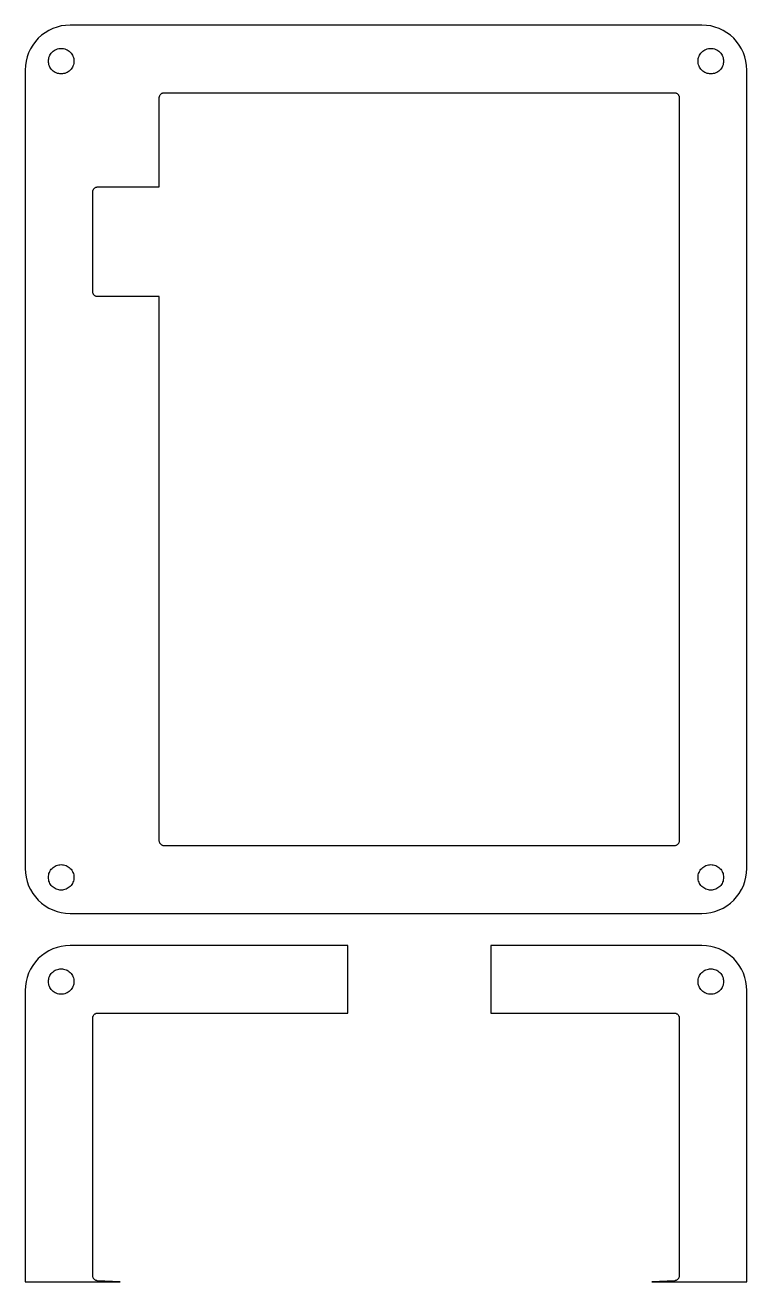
# Model space of a CAD drawing. Header units: metres. Extents: x 0 to 269, y -190 to 7.
# Drawn here: x -0.1 to 65, y -189.9 to -76.5 of the extents above; entities that cross this region are included whole.
import ezdxf

# ---------------------------------------------------------------- set-up
doc = ezdxf.new("R2010")
doc.units = ezdxf.units.M

msp = doc.modelspace()

# ---------------------------------------------------------------- linework, layer by layer
for p, q in [((2.09081, -76.9782), (1.74991, -77.1825)), ((2.45012, -76.8082), (2.09081, -76.9782)), ((2.82434, -76.6743), (2.45012, -76.8082)), ((3.20987, -76.5777), (2.82434, -76.6743)), ((3.60301, -76.5194), (3.20987, -76.5777)), ((3.99878, -76.5), (3.60301, -76.5194)), ((61.0012, -76.5), (3.99878, -76.5)), ((61.397, -76.5194), (61.0012, -76.5)), ((61.7901, -76.5777), (61.397, -76.5194)), ((62.1757, -76.6743), (61.7901, -76.5777)), ((62.5499, -76.8082), (62.1757, -76.6743)), ((62.9092, -76.9782), (62.5499, -76.8082)), ((63.2501, -77.1825), (62.9092, -76.9782)), ((0.86926, -77.9807), (0.63249, -78.2999)), ((1.13617, -77.6862), (0.86926, -77.9807)), ((1.43068, -77.4193), (1.13617, -77.6862)), ((1.74991, -77.1825), (1.43068, -77.4193)), ((63.5693, -77.4193), (63.2501, -77.1825)), ((63.8638, -77.6862), (63.5693, -77.4193)), ((64.1307, -77.9807), (63.8638, -77.6862)), ((64.3675, -78.2999), (64.1307, -77.9807)), ((0.12434, -79.3743), (0.02776, -79.7599)), ((0.25824, -79.0001), (0.12434, -79.3743)), ((0.42818, -78.6408), (0.25824, -79.0001)), ((0.63249, -78.2999), (0.42818, -78.6408)), ((2.09961, -79.4161), (2.1376, -79.3099)), ((2.1376, -79.3099), (2.18584, -79.2079)), ((2.18584, -79.2079), (2.24387, -79.1111)), ((2.24387, -79.1111), (2.31107, -79.0205)), ((2.31107, -79.0205), (2.38689, -78.9369)), ((2.38689, -78.9369), (2.47054, -78.8611)), ((2.47054, -78.8611), (2.56114, -78.7939)), ((2.56114, -78.7939), (2.65796, -78.7358)), ((2.65796, -78.7358), (2.75995, -78.6876)), ((2.75995, -78.6876), (2.86612, -78.6496)), ((2.86612, -78.6496), (2.97577, -78.6221)), ((2.97577, -78.6221), (3.08722, -78.6056)), ((3.08722, -78.6056), (3.20001, -78.6001)), ((3.20001, -78.6001), (3.31279, -78.6056)), ((3.31279, -78.6056), (3.42424, -78.6221)), ((3.42424, -78.6221), (3.53391, -78.6496)), ((3.53391, -78.6496), (3.64006, -78.6876)), ((3.64006, -78.6876), (3.74207, -78.7358)), ((3.74207, -78.7358), (3.83888, -78.7939)), ((3.83888, -78.7939), (3.92957, -78.8611)), ((3.92957, -78.8611), (4.01306, -78.9368)), ((4.01306, -78.9368), (4.08896, -79.0205)), ((4.08896, -79.0205), (4.1561, -79.1111)), ((4.1561, -79.1111), (4.21422, -79.208)), ((4.21422, -79.208), (4.26242, -79.3099)), ((4.26242, -79.3099), (4.30042, -79.4161)), ((60.6996, -79.4161), (60.7376, -79.3099)), ((60.7376, -79.3099), (60.7858, -79.208)), ((60.7858, -79.208), (60.8439, -79.1111)), ((60.8439, -79.1111), (60.911, -79.0205)), ((60.911, -79.0205), (60.9869, -78.9368)), ((60.9869, -78.9368), (61.0704, -78.8611)), ((61.0704, -78.8611), (61.1611, -78.7939)), ((61.1611, -78.7939), (61.2579, -78.7358)), ((61.2579, -78.7358), (61.3599, -78.6876)), ((61.3599, -78.6876), (61.4661, -78.6496)), ((61.4661, -78.6496), (61.5758, -78.6221)), ((61.5758, -78.6221), (61.6872, -78.6056)), ((61.6872, -78.6056), (61.8, -78.6001)), ((61.8, -78.6001), (61.9128, -78.6056)), ((61.9128, -78.6056), (62.0242, -78.6221)), ((62.0242, -78.6221), (62.1339, -78.6496)), ((62.1339, -78.6496), (62.2401, -78.6876)), ((62.2401, -78.6876), (62.342, -78.7358)), ((62.342, -78.7358), (62.4389, -78.7939)), ((62.4389, -78.7939), (62.5295, -78.8611)), ((62.5295, -78.8611), (62.6131, -78.9369)), ((62.6131, -78.9369), (62.6889, -79.0205)), ((62.6889, -79.0205), (62.7561, -79.1111)), ((62.7561, -79.1111), (62.8142, -79.2079)), ((62.8142, -79.2079), (62.8624, -79.3099)), ((62.8624, -79.3099), (62.9004, -79.4161)), ((64.5718, -78.6408), (64.3675, -78.2999)), ((64.7418, -79.0001), (64.5718, -78.6408)), ((64.8757, -79.3743), (64.7418, -79.0001)), ((64.9722, -79.7599), (64.8757, -79.3743)), ((-0.03056, -80.153), (-0.05, -80.5488)), ((0.02776, -79.7599), (-0.03056, -80.153)), ((2.05006, -79.75), (2.0556, -79.6372)), ((2.0556, -79.8628), (2.05006, -79.75)), ((2.0556, -79.6372), (2.07214, -79.5258)), ((2.07214, -79.9742), (2.0556, -79.8628)), ((2.07214, -79.5258), (2.09961, -79.4161)), ((2.09961, -80.0839), (2.07214, -79.9742)), ((2.1376, -80.19), (2.09961, -80.0839)), ((2.18584, -80.2921), (2.1376, -80.19)), ((2.24387, -80.3889), (2.18584, -80.2921)), ((2.31113, -80.4796), (2.24387, -80.3889)), ((2.38681, -80.563), (2.31113, -80.4796)), ((4.0889, -80.4796), (4.01314, -80.5631)), ((4.1561, -80.3889), (4.0889, -80.4796)), ((4.21422, -80.292), (4.1561, -80.3889)), ((4.26242, -80.19), (4.21422, -80.292)), ((4.30042, -80.0839), (4.26242, -80.19)), ((4.30042, -79.4161), (4.32788, -79.5257)), ((4.32788, -79.9742), (4.30042, -80.0839)), ((4.32788, -79.5257), (4.34441, -79.6372)), ((4.34441, -79.8628), (4.32788, -79.9742)), ((4.34441, -79.6372), (4.34995, -79.75)), ((4.34995, -79.75), (4.34441, -79.8628)), ((60.6501, -79.75), (60.6556, -79.6372)), ((60.6556, -79.8628), (60.6501, -79.75)), ((60.6556, -79.6372), (60.6721, -79.5257)), ((60.6721, -79.9742), (60.6556, -79.8628)), ((60.6721, -79.5257), (60.6996, -79.4161)), ((60.6996, -80.0839), (60.6721, -79.9742)), ((60.7376, -80.19), (60.6996, -80.0839)), ((60.7858, -80.292), (60.7376, -80.19)), ((60.8439, -80.3889), (60.7858, -80.292)), ((60.9111, -80.4796), (60.8439, -80.3889)), ((60.9869, -80.5631), (60.9111, -80.4796)), ((62.6889, -80.4796), (62.6132, -80.563)), ((62.7561, -80.3889), (62.6889, -80.4796)), ((62.8142, -80.2921), (62.7561, -80.3889)), ((62.8624, -80.19), (62.8142, -80.2921)), ((62.9004, -80.0839), (62.8624, -80.19)), ((62.9004, -79.4161), (62.9279, -79.5258)), ((62.9279, -79.9742), (62.9004, -80.0839)), ((62.9279, -79.5258), (62.9444, -79.6372)), ((62.9444, -79.8628), (62.9279, -79.9742)), ((62.9444, -79.6372), (62.9499, -79.75)), ((62.9499, -79.75), (62.9444, -79.8628)), ((65.0306, -80.153), (64.9722, -79.7599)), ((65.05, -80.5488), (65.0306, -80.153)), ((-0.05, -80.5488), (-0.05, -152.601)), ((2.47054, -80.6389), (2.38681, -80.563)), ((2.56108, -80.7061), (2.47054, -80.6389)), ((2.65804, -80.7642), (2.56108, -80.7061)), ((2.75995, -80.8124), (2.65804, -80.7642)), ((2.86612, -80.8504), (2.75995, -80.8124)), ((2.97575, -80.8779), (2.86612, -80.8504)), ((3.08722, -80.8944), (2.97575, -80.8779)), ((3.20001, -80.8999), (3.08722, -80.8944)), ((3.31279, -80.8944), (3.20001, -80.8999)), ((3.42426, -80.8779), (3.31279, -80.8944)), ((3.53391, -80.8504), (3.42426, -80.8779)), ((3.64006, -80.8124), (3.53391, -80.8504)), ((3.74199, -80.7642), (3.64006, -80.8124)), ((3.83894, -80.7061), (3.74199, -80.7642)), ((3.92957, -80.6389), (3.83894, -80.7061)), ((4.01314, -80.5631), (3.92957, -80.6389)), ((61.0704, -80.6389), (60.9869, -80.5631)), ((61.1611, -80.7061), (61.0704, -80.6389)), ((61.258, -80.7642), (61.1611, -80.7061)), ((61.3599, -80.8124), (61.258, -80.7642)), ((61.4661, -80.8504), (61.3599, -80.8124)), ((61.5757, -80.8779), (61.4661, -80.8504)), ((61.6872, -80.8944), (61.5757, -80.8779)), ((61.8, -80.8999), (61.6872, -80.8944)), ((61.9128, -80.8944), (61.8, -80.8999)), ((62.0242, -80.8779), (61.9128, -80.8944)), ((62.1339, -80.8504), (62.0242, -80.8779)), ((62.2401, -80.8124), (62.1339, -80.8504)), ((62.342, -80.7642), (62.2401, -80.8124)), ((62.4389, -80.7061), (62.342, -80.7642)), ((62.5295, -80.6389), (62.4389, -80.7061)), ((62.6132, -80.563), (62.5295, -80.6389)), ((65.05, -152.601), (65.05, -80.5488)), ((12.1259, -82.8), (12.1522, -82.7645)), ((12.1522, -82.7645), (12.1819, -82.7318)), ((12.1819, -82.7318), (12.2145, -82.7022)), ((12.2145, -82.7022), (12.25, -82.6759)), ((12.25, -82.6759), (12.288, -82.6531)), ((12.288, -82.6531), (12.3278, -82.6343)), ((12.3278, -82.6343), (12.3693, -82.6194)), ((12.3693, -82.6194), (12.4123, -82.6087)), ((12.4123, -82.6087), (12.4558, -82.6022)), ((12.4558, -82.6022), (12.5012, -82.6)), ((12.5012, -82.6), (58.4988, -82.6)), ((58.4988, -82.6), (58.5442, -82.6022)), ((58.5442, -82.6022), (58.5877, -82.6087)), ((58.5877, -82.6087), (58.6307, -82.6194)), ((58.6307, -82.6194), (58.6722, -82.6343)), ((58.6722, -82.6343), (58.712, -82.6531)), ((58.712, -82.6531), (58.75, -82.6759)), ((58.75, -82.6759), (58.7855, -82.7022)), ((58.7855, -82.7022), (58.8181, -82.7318)), ((58.8181, -82.7318), (58.8478, -82.7645)), ((58.8478, -82.7645), (58.8741, -82.8)), ((12.05, -83.0512), (12.0522, -83.0058)), ((12.05, -91.1), (12.05, -83.0512)), ((12.0522, -83.0058), (12.0587, -82.9623)), ((12.0587, -82.9623), (12.0695, -82.9193)), ((12.0695, -82.9193), (12.0843, -82.8778)), ((12.0843, -82.8778), (12.1031, -82.838)), ((12.1031, -82.838), (12.1259, -82.8)), ((58.8741, -82.8), (58.8969, -82.838)), ((58.8969, -82.838), (58.9157, -82.8778)), ((58.9157, -82.8778), (58.9305, -82.9193)), ((58.9305, -82.9193), (58.9413, -82.9623)), ((58.9413, -82.9623), (58.9478, -83.0058)), ((58.9478, -83.0058), (58.95, -83.0512)), ((58.95, -83.0512), (58.95, -150.099)), ((6.05, -91.5512), (6.05223, -91.5058)), ((6.05, -100.549), (6.05, -91.5512)), ((6.05223, -91.5058), (6.05869, -91.4623)), ((6.05869, -91.4623), (6.06946, -91.4193)), ((6.06946, -91.4193), (6.0843, -91.3778)), ((6.0843, -91.3778), (6.10313, -91.338)), ((6.10313, -91.338), (6.12593, -91.3)), ((6.12593, -91.3), (6.15224, -91.2645)), ((6.15224, -91.2645), (6.18185, -91.2318)), ((6.18185, -91.2318), (6.21451, -91.2022)), ((6.21451, -91.2022), (6.24997, -91.1759)), ((6.24997, -91.1759), (6.28799, -91.1531)), ((6.28799, -91.1531), (6.32782, -91.1343)), ((6.32782, -91.1343), (6.36931, -91.1194)), ((6.36931, -91.1194), (6.41231, -91.1087)), ((6.41231, -91.1087), (6.45583, -91.1022)), ((6.45583, -91.1022), (6.50122, -91.1)), ((6.50122, -91.1), (12.05, -91.1)), ((6.05223, -100.594), (6.05, -100.549)), ((6.05869, -100.638), (6.05223, -100.594)), ((6.06946, -100.681), (6.05869, -100.638)), ((6.0843, -100.722), (6.06946, -100.681)), ((6.10313, -100.762), (6.0843, -100.722)), ((6.12593, -100.8), (6.10313, -100.762)), ((6.15224, -100.835), (6.12593, -100.8)), ((6.18185, -100.868), (6.15224, -100.835)), ((6.21451, -100.898), (6.18185, -100.868)), ((6.24997, -100.924), (6.21451, -100.898)), ((6.28799, -100.947), (6.24997, -100.924)), ((6.32782, -100.966), (6.28799, -100.947)), ((6.36931, -100.981), (6.32782, -100.966)), ((6.41231, -100.991), (6.36931, -100.981)), ((6.45583, -100.998), (6.41231, -100.991)), ((6.50122, -101), (6.45583, -100.998)), ((12.05, -101), (6.50122, -101)), ((12.05, -150.099), (12.05, -101)), ((12.0522, -150.144), (12.05, -150.099)), ((12.0587, -150.188), (12.0522, -150.144)), ((12.0695, -150.231), (12.0587, -150.188)), ((12.0843, -150.272), (12.0695, -150.231)), ((12.1031, -150.312), (12.0843, -150.272)), ((12.1259, -150.35), (12.1031, -150.312)), ((12.1522, -150.385), (12.1259, -150.35)), ((12.1819, -150.418), (12.1522, -150.385)), ((12.2145, -150.448), (12.1819, -150.418)), ((12.25, -150.474), (12.2145, -150.448)), ((12.288, -150.497), (12.25, -150.474)), ((12.3278, -150.516), (12.288, -150.497)), ((12.3693, -150.531), (12.3278, -150.516)), ((12.4123, -150.541), (12.3693, -150.531)), ((12.4558, -150.548), (12.4123, -150.541)), ((12.5012, -150.55), (12.4558, -150.548)), ((58.4988, -150.55), (12.5012, -150.55)), ((58.5442, -150.548), (58.4988, -150.55)), ((58.5877, -150.541), (58.5442, -150.548)), ((58.6307, -150.531), (58.5877, -150.541)), ((58.6722, -150.516), (58.6307, -150.531)), ((58.712, -150.497), (58.6722, -150.516)), ((58.75, -150.474), (58.712, -150.497)), ((58.7855, -150.448), (58.75, -150.474)), ((58.8181, -150.418), (58.7855, -150.448)), ((58.8478, -150.385), (58.8181, -150.418)), ((58.8741, -150.35), (58.8478, -150.385)), ((58.8969, -150.312), (58.8741, -150.35)), ((58.9157, -150.272), (58.8969, -150.312)), ((58.9305, -150.231), (58.9157, -150.272)), ((58.9413, -150.188), (58.9305, -150.231)), ((58.9478, -150.144), (58.9413, -150.188)), ((58.95, -150.099), (58.9478, -150.144)), ((-0.05, -152.601), (-0.03056, -152.997)), ((-0.03056, -152.997), (0.02776, -153.39)), ((2.07214, -153.176), (2.09961, -153.066)), ((2.09961, -153.066), (2.1376, -152.96)), ((2.1376, -152.96), (2.18584, -152.858)), ((2.18584, -152.858), (2.24387, -152.761)), ((2.24387, -152.761), (2.31107, -152.671)), ((2.31107, -152.671), (2.38689, -152.587)), ((2.38689, -152.587), (2.47054, -152.511)), ((2.47054, -152.511), (2.56108, -152.444)), ((2.56108, -152.444), (2.65804, -152.386)), ((2.65804, -152.386), (2.75995, -152.338)), ((2.75995, -152.338), (2.86612, -152.3)), ((2.86612, -152.3), (2.97575, -152.272)), ((2.97575, -152.272), (3.08722, -152.256)), ((3.08722, -152.256), (3.20001, -152.25)), ((3.20001, -152.25), (3.31279, -152.256)), ((3.31279, -152.256), (3.42426, -152.272)), ((3.42426, -152.272), (3.53391, -152.3)), ((3.53391, -152.3), (3.64006, -152.338)), ((3.64006, -152.338), (3.74199, -152.386)), ((3.74199, -152.386), (3.83894, -152.444)), ((3.83894, -152.444), (3.92957, -152.511)), ((3.92957, -152.511), (4.01306, -152.587)), ((4.01306, -152.587), (4.08896, -152.671)), ((4.08896, -152.671), (4.1561, -152.761)), ((4.1561, -152.761), (4.21422, -152.858)), ((4.21422, -152.858), (4.26242, -152.96)), ((4.26242, -152.96), (4.30042, -153.066)), ((4.30042, -153.066), (4.32788, -153.176)), ((60.6721, -153.176), (60.6996, -153.066)), ((60.6996, -153.066), (60.7376, -152.96)), ((60.7376, -152.96), (60.7858, -152.858)), ((60.7858, -152.858), (60.8439, -152.761)), ((60.8439, -152.761), (60.911, -152.671)), ((60.911, -152.671), (60.9869, -152.587)), ((60.9869, -152.587), (61.0704, -152.511)), ((61.0704, -152.511), (61.1611, -152.444)), ((61.1611, -152.444), (61.258, -152.386)), ((61.258, -152.386), (61.3599, -152.338)), ((61.3599, -152.338), (61.4661, -152.3)), ((61.4661, -152.3), (61.5757, -152.272)), ((61.5757, -152.272), (61.6872, -152.256)), ((61.6872, -152.256), (61.8, -152.25)), ((61.8, -152.25), (61.9128, -152.256)), ((61.9128, -152.256), (62.0242, -152.272)), ((62.0242, -152.272), (62.1339, -152.3)), ((62.1339, -152.3), (62.2401, -152.338)), ((62.2401, -152.338), (62.342, -152.386)), ((62.342, -152.386), (62.4389, -152.444)), ((62.4389, -152.444), (62.5295, -152.511)), ((62.5295, -152.511), (62.6131, -152.587)), ((62.6131, -152.587), (62.6889, -152.671)), ((62.6889, -152.671), (62.7561, -152.761)), ((62.7561, -152.761), (62.8142, -152.858)), ((62.8142, -152.858), (62.8624, -152.96)), ((62.8624, -152.96), (62.9004, -153.066)), ((62.9004, -153.066), (62.9279, -153.176)), ((64.9722, -153.39), (65.0306, -152.997)), ((65.0306, -152.997), (65.05, -152.601)), ((0.02776, -153.39), (0.12434, -153.776)), ((0.12434, -153.776), (0.25824, -154.15)), ((0.25824, -154.15), (0.42818, -154.509)), ((2.05006, -153.4), (2.0556, -153.287)), ((2.0556, -153.513), (2.05006, -153.4)), ((2.0556, -153.287), (2.07214, -153.176)), ((2.07214, -153.624), (2.0556, -153.513)), ((2.09961, -153.734), (2.07214, -153.624)), ((2.1376, -153.84), (2.09961, -153.734)), ((2.18584, -153.942), (2.1376, -153.84)), ((2.24387, -154.039), (2.18584, -153.942)), ((2.31107, -154.129), (2.24387, -154.039)), ((2.38689, -154.213), (2.31107, -154.129)), ((2.47054, -154.289), (2.38689, -154.213)), ((4.01306, -154.213), (3.92957, -154.289)), ((4.08896, -154.129), (4.01306, -154.213)), ((4.1561, -154.039), (4.08896, -154.129)), ((4.21422, -153.942), (4.1561, -154.039)), ((4.26242, -153.84), (4.21422, -153.942)), ((4.30042, -153.734), (4.26242, -153.84)), ((4.32788, -153.624), (4.30042, -153.734)), ((4.32788, -153.176), (4.34441, -153.287)), ((4.34441, -153.513), (4.32788, -153.624)), ((4.34441, -153.287), (4.34995, -153.4)), ((4.34995, -153.4), (4.34441, -153.513)), ((60.6501, -153.4), (60.6556, -153.287)), ((60.6556, -153.513), (60.6501, -153.4)), ((60.6556, -153.287), (60.6721, -153.176)), ((60.6721, -153.624), (60.6556, -153.513)), ((60.6996, -153.734), (60.6721, -153.624)), ((60.7376, -153.84), (60.6996, -153.734)), ((60.7858, -153.942), (60.7376, -153.84)), ((60.8439, -154.039), (60.7858, -153.942)), ((60.911, -154.129), (60.8439, -154.039)), ((60.9869, -154.213), (60.911, -154.129)), ((61.0704, -154.289), (60.9869, -154.213)), ((62.6131, -154.213), (62.5295, -154.289)), ((62.6889, -154.129), (62.6131, -154.213)), ((62.7561, -154.039), (62.6889, -154.129)), ((62.8142, -153.942), (62.7561, -154.039)), ((62.8624, -153.84), (62.8142, -153.942)), ((62.9004, -153.734), (62.8624, -153.84)), ((62.9279, -153.624), (62.9004, -153.734)), ((62.9279, -153.176), (62.9444, -153.287)), ((62.9444, -153.513), (62.9279, -153.624)), ((62.9444, -153.287), (62.9499, -153.4)), ((62.9499, -153.4), (62.9444, -153.513)), ((64.5718, -154.509), (64.7418, -154.15)), ((64.7418, -154.15), (64.8757, -153.776)), ((64.8757, -153.776), (64.9722, -153.39)), ((0.42818, -154.509), (0.63249, -154.85)), ((0.63249, -154.85), (0.86926, -155.169)), ((0.86926, -155.169), (1.13617, -155.464)), ((2.56114, -154.356), (2.47054, -154.289)), ((2.65796, -154.414), (2.56114, -154.356)), ((2.75995, -154.462), (2.65796, -154.414)), ((2.86612, -154.5), (2.75995, -154.462)), ((2.97577, -154.528), (2.86612, -154.5)), ((3.08722, -154.544), (2.97577, -154.528)), ((3.2, -154.55), (3.08722, -154.544)), ((3.31279, -154.544), (3.2, -154.55)), ((3.42424, -154.528), (3.31279, -154.544)), ((3.53391, -154.5), (3.42424, -154.528)), ((3.64006, -154.462), (3.53391, -154.5)), ((3.74207, -154.414), (3.64006, -154.462)), ((3.83888, -154.356), (3.74207, -154.414)), ((3.92957, -154.289), (3.83888, -154.356)), ((61.1611, -154.356), (61.0704, -154.289)), ((61.2579, -154.414), (61.1611, -154.356)), ((61.3599, -154.462), (61.2579, -154.414)), ((61.4661, -154.5), (61.3599, -154.462)), ((61.5758, -154.528), (61.4661, -154.5)), ((61.6872, -154.544), (61.5758, -154.528)), ((61.8, -154.55), (61.6872, -154.544)), ((61.9128, -154.544), (61.8, -154.55)), ((62.0242, -154.528), (61.9128, -154.544)), ((62.1339, -154.5), (62.0242, -154.528)), ((62.2401, -154.462), (62.1339, -154.5)), ((62.342, -154.414), (62.2401, -154.462)), ((62.4389, -154.356), (62.342, -154.414)), ((62.5295, -154.289), (62.4389, -154.356)), ((63.8638, -155.464), (64.1307, -155.169)), ((64.1307, -155.169), (64.3675, -154.85)), ((64.3675, -154.85), (64.5718, -154.509)), ((1.13617, -155.464), (1.43068, -155.731)), ((1.43068, -155.731), (1.74991, -155.967)), ((1.74991, -155.967), (2.09081, -156.172)), ((2.09081, -156.172), (2.45012, -156.342)), ((2.45012, -156.342), (2.82434, -156.476)), ((2.82434, -156.476), (3.20987, -156.572)), ((61.7901, -156.572), (62.1757, -156.476)), ((62.1757, -156.476), (62.5499, -156.342)), ((62.5499, -156.342), (62.9092, -156.172)), ((62.9092, -156.172), (63.2501, -155.967)), ((63.2501, -155.967), (63.5693, -155.731)), ((63.5693, -155.731), (63.8638, -155.464)), ((3.20987, -156.572), (3.60301, -156.631)), ((3.60301, -156.631), (3.99878, -156.65)), ((3.99878, -156.65), (61.0012, -156.65)), ((61.0012, -156.65), (61.397, -156.631)), ((61.397, -156.631), (61.7901, -156.572)), ((2.45012, -159.858), (2.09081, -160.028)), ((2.82434, -159.724), (2.45012, -159.858)), ((3.20987, -159.628), (2.82434, -159.724)), ((3.60301, -159.569), (3.20987, -159.628)), ((3.99878, -159.55), (3.60301, -159.569)), ((29.05, -159.55), (3.99878, -159.55)), ((29.05, -165.65), (29.05, -159.55)), ((61.0012, -159.55), (41.95, -159.55)), ((41.95, -159.55), (41.95, -165.65)), ((61.397, -159.569), (61.0012, -159.55)), ((61.7901, -159.628), (61.397, -159.569)), ((62.1757, -159.724), (61.7901, -159.628)), ((62.5499, -159.858), (62.1757, -159.724)), ((62.9092, -160.028), (62.5499, -159.858)), ((1.13617, -160.736), (0.86926, -161.031)), ((1.43068, -160.469), (1.13617, -160.736)), ((1.74991, -160.232), (1.43068, -160.469)), ((2.09081, -160.028), (1.74991, -160.232)), ((63.2501, -160.232), (62.9092, -160.028)), ((63.5693, -160.469), (63.2501, -160.232)), ((63.8638, -160.736), (63.5693, -160.469)), ((64.1307, -161.031), (63.8638, -160.736)), ((0.25824, -162.05), (0.12434, -162.424)), ((0.42818, -161.691), (0.25824, -162.05)), ((0.63249, -161.35), (0.42818, -161.691)), ((0.86926, -161.031), (0.63249, -161.35)), ((2.18584, -162.258), (2.24387, -162.161)), ((2.24387, -162.161), (2.31107, -162.071)), ((2.31107, -162.071), (2.38689, -161.987)), ((2.38689, -161.987), (2.47054, -161.911)), ((2.47054, -161.911), (2.56114, -161.844)), ((2.56114, -161.844), (2.65796, -161.786)), ((2.65796, -161.786), (2.75995, -161.738)), ((2.75995, -161.738), (2.86612, -161.7)), ((2.86612, -161.7), (2.97577, -161.672)), ((2.97577, -161.672), (3.08722, -161.656)), ((3.08722, -161.656), (3.20001, -161.65)), ((3.20001, -161.65), (3.31279, -161.656)), ((3.31279, -161.656), (3.42424, -161.672)), ((3.42424, -161.672), (3.53391, -161.7)), ((3.53391, -161.7), (3.64006, -161.738)), ((3.64006, -161.738), (3.74207, -161.786)), ((3.74207, -161.786), (3.83888, -161.844)), ((3.83888, -161.844), (3.92957, -161.911)), ((3.92957, -161.911), (4.01306, -161.987)), ((4.01306, -161.987), (4.08896, -162.071)), ((4.08896, -162.071), (4.1561, -162.161)), ((4.1561, -162.161), (4.21422, -162.258)), ((60.7858, -162.258), (60.8439, -162.161)), ((60.8439, -162.161), (60.911, -162.071)), ((60.911, -162.071), (60.9869, -161.987)), ((60.9869, -161.987), (61.0704, -161.911)), ((61.0704, -161.911), (61.1611, -161.844)), ((61.1611, -161.844), (61.2579, -161.786)), ((61.2579, -161.786), (61.3599, -161.738)), ((61.3599, -161.738), (61.4661, -161.7)), ((61.4661, -161.7), (61.5758, -161.672)), ((61.5758, -161.672), (61.6872, -161.656)), ((61.6872, -161.656), (61.8, -161.65)), ((61.8, -161.65), (61.9128, -161.656)), ((61.9128, -161.656), (62.0242, -161.672)), ((62.0242, -161.672), (62.1339, -161.7)), ((62.1339, -161.7), (62.2401, -161.738)), ((62.2401, -161.738), (62.342, -161.786)), ((62.342, -161.786), (62.4389, -161.844)), ((62.4389, -161.844), (62.5295, -161.911)), ((62.5295, -161.911), (62.6131, -161.987)), ((62.6131, -161.987), (62.6889, -162.071)), ((62.6889, -162.071), (62.7561, -162.161)), ((62.7561, -162.161), (62.8142, -162.258)), ((64.3675, -161.35), (64.1307, -161.031)), ((64.5718, -161.691), (64.3675, -161.35)), ((64.7418, -162.05), (64.5718, -161.691)), ((64.8757, -162.424), (64.7418, -162.05)), ((-0.03056, -163.203), (-0.05, -163.599)), ((0.02776, -162.81), (-0.03056, -163.203)), ((0.12434, -162.424), (0.02776, -162.81)), ((2.05006, -162.8), (2.0556, -162.687)), ((2.0556, -162.913), (2.05006, -162.8)), ((2.0556, -162.687), (2.07214, -162.576)), ((2.07214, -163.024), (2.0556, -162.913)), ((2.07214, -162.576), (2.09961, -162.466)), ((2.09961, -163.134), (2.07214, -163.024)), ((2.09961, -162.466), (2.1376, -162.36)), ((2.1376, -163.24), (2.09961, -163.134)), ((2.1376, -162.36), (2.18584, -162.258)), ((2.18584, -163.342), (2.1376, -163.24)), ((4.21422, -162.258), (4.26242, -162.36)), ((4.26242, -163.24), (4.21422, -163.342)), ((4.26242, -162.36), (4.30042, -162.466)), ((4.30042, -163.134), (4.26242, -163.24)), ((4.30042, -162.466), (4.32788, -162.576)), ((4.32788, -163.024), (4.30042, -163.134)), ((4.32788, -162.576), (4.34441, -162.687)), ((4.34441, -162.913), (4.32788, -163.024)), ((4.34441, -162.687), (4.34995, -162.8)), ((4.34995, -162.8), (4.34441, -162.913)), ((60.6501, -162.8), (60.6556, -162.687)), ((60.6556, -162.913), (60.6501, -162.8)), ((60.6556, -162.687), (60.6721, -162.576)), ((60.6721, -163.024), (60.6556, -162.913)), ((60.6721, -162.576), (60.6996, -162.466)), ((60.6996, -163.134), (60.6721, -163.024)), ((60.6996, -162.466), (60.7376, -162.36)), ((60.7376, -163.24), (60.6996, -163.134)), ((60.7376, -162.36), (60.7858, -162.258)), ((60.7858, -163.342), (60.7376, -163.24)), ((62.8142, -162.258), (62.8624, -162.36)), ((62.8624, -163.24), (62.8142, -163.342)), ((62.8624, -162.36), (62.9004, -162.466)), ((62.9004, -163.134), (62.8624, -163.24)), ((62.9004, -162.466), (62.9279, -162.576)), ((62.9279, -163.024), (62.9004, -163.134)), ((62.9279, -162.576), (62.9444, -162.687)), ((62.9444, -162.913), (62.9279, -163.024)), ((62.9444, -162.687), (62.9499, -162.8)), ((62.9499, -162.8), (62.9444, -162.913)), ((64.9722, -162.81), (64.8757, -162.424)), ((65.0306, -163.203), (64.9722, -162.81)), ((65.05, -163.599), (65.0306, -163.203)), ((-0.05, -163.599), (-0.05, -189.9)), ((2.24387, -163.439), (2.18584, -163.342)), ((2.31113, -163.53), (2.24387, -163.439)), ((2.38681, -163.613), (2.31113, -163.53)), ((2.47054, -163.689), (2.38681, -163.613)), ((2.56108, -163.756), (2.47054, -163.689)), ((2.65804, -163.814), (2.56108, -163.756)), ((2.75995, -163.862), (2.65804, -163.814)), ((2.86612, -163.9), (2.75995, -163.862)), ((2.97575, -163.928), (2.86612, -163.9)), ((3.08722, -163.944), (2.97575, -163.928)), ((3.20001, -163.95), (3.08722, -163.944)), ((3.31279, -163.944), (3.20001, -163.95)), ((3.42426, -163.928), (3.31279, -163.944)), ((3.53391, -163.9), (3.42426, -163.928)), ((3.64006, -163.862), (3.53391, -163.9)), ((3.74199, -163.814), (3.64006, -163.862)), ((3.83894, -163.756), (3.74199, -163.814)), ((3.92957, -163.689), (3.83894, -163.756)), ((4.01314, -163.613), (3.92957, -163.689)), ((4.0889, -163.53), (4.01314, -163.613)), ((4.1561, -163.439), (4.0889, -163.53)), ((4.21422, -163.342), (4.1561, -163.439)), ((60.8439, -163.439), (60.7858, -163.342)), ((60.9111, -163.53), (60.8439, -163.439)), ((60.9869, -163.613), (60.9111, -163.53)), ((61.0704, -163.689), (60.9869, -163.613)), ((61.1611, -163.756), (61.0704, -163.689)), ((61.258, -163.814), (61.1611, -163.756)), ((61.3599, -163.862), (61.258, -163.814)), ((61.4661, -163.9), (61.3599, -163.862)), ((61.5757, -163.928), (61.4661, -163.9)), ((61.6872, -163.944), (61.5757, -163.928)), ((61.8, -163.95), (61.6872, -163.944)), ((61.9128, -163.944), (61.8, -163.95)), ((62.0242, -163.928), (61.9128, -163.944)), ((62.1339, -163.9), (62.0242, -163.928)), ((62.2401, -163.862), (62.1339, -163.9)), ((62.342, -163.814), (62.2401, -163.862)), ((62.4389, -163.756), (62.342, -163.814)), ((62.5295, -163.689), (62.4389, -163.756)), ((62.6132, -163.613), (62.5295, -163.689)), ((62.6889, -163.53), (62.6132, -163.613)), ((62.7561, -163.439), (62.6889, -163.53)), ((62.8142, -163.342), (62.7561, -163.439)), ((65.05, -189.9), (65.05, -163.599)), ((6.05, -166.101), (6.05223, -166.056)), ((6.05, -189.349), (6.05, -166.101)), ((6.05223, -166.056), (6.05869, -166.012)), ((6.05869, -166.012), (6.06946, -165.969)), ((6.06946, -165.969), (6.0843, -165.928)), ((6.0843, -165.928), (6.10313, -165.888)), ((6.10313, -165.888), (6.12593, -165.85)), ((6.12593, -165.85), (6.15224, -165.814)), ((6.15224, -165.814), (6.18185, -165.782)), ((6.18185, -165.782), (6.21451, -165.752)), ((6.21451, -165.752), (6.24997, -165.726)), ((6.24997, -165.726), (6.28799, -165.703)), ((6.28799, -165.703), (6.32782, -165.684)), ((6.32782, -165.684), (6.36931, -165.669)), ((6.36931, -165.669), (6.41231, -165.659)), ((6.41231, -165.659), (6.45583, -165.652)), ((6.45583, -165.652), (6.50122, -165.65)), ((6.50122, -165.65), (29.05, -165.65)), ((41.95, -165.65), (58.4988, -165.65)), ((58.4988, -165.65), (58.5442, -165.652)), ((58.5442, -165.652), (58.5877, -165.659)), ((58.5877, -165.659), (58.6307, -165.669)), ((58.6307, -165.669), (58.6722, -165.684)), ((58.6722, -165.684), (58.712, -165.703)), ((58.712, -165.703), (58.75, -165.726)), ((58.75, -165.726), (58.7855, -165.752)), ((58.7855, -165.752), (58.8181, -165.782)), ((58.8181, -165.782), (58.8478, -165.814)), ((58.8478, -165.814), (58.8741, -165.85)), ((58.8741, -165.85), (58.8969, -165.888)), ((58.8969, -165.888), (58.9157, -165.928)), ((58.9157, -165.928), (58.9305, -165.969)), ((58.9305, -165.969), (58.9413, -166.012)), ((58.9413, -166.012), (58.9478, -166.056)), ((58.9478, -166.056), (58.95, -166.101)), ((58.95, -166.101), (58.95, -189.349)), ((6.05223, -189.394), (6.05, -189.349)), ((58.95, -189.349), (58.9478, -189.394)), ((-0.05, -189.9), (8.53413, -189.9)), ((6.05869, -189.438), (6.05223, -189.394)), ((6.06946, -189.481), (6.05869, -189.438)), ((6.0843, -189.522), (6.06946, -189.481)), ((6.10313, -189.562), (6.0843, -189.522)), ((6.12593, -189.6), (6.10313, -189.562)), ((6.15224, -189.635), (6.12593, -189.6)), ((6.18185, -189.668), (6.15224, -189.635)), ((6.21451, -189.698), (6.18185, -189.668)), ((6.24997, -189.724), (6.21451, -189.698)), ((6.28799, -189.747), (6.24997, -189.724)), ((6.32782, -189.766), (6.28799, -189.747)), ((6.36931, -189.781), (6.32782, -189.766)), ((6.41231, -189.791), (6.36931, -189.781)), ((6.45583, -189.798), (6.41231, -189.791)), ((8.53413, -189.9), (6.45583, -189.798)), ((58.5442, -189.798), (56.4659, -189.9)), ((56.4659, -189.9), (65.05, -189.9)), ((58.5877, -189.791), (58.5442, -189.798)), ((58.6307, -189.781), (58.5877, -189.791)), ((58.6722, -189.766), (58.6307, -189.781)), ((58.712, -189.747), (58.6722, -189.766)), ((58.75, -189.724), (58.712, -189.747)), ((58.7855, -189.698), (58.75, -189.724)), ((58.8181, -189.668), (58.7855, -189.698)), ((58.8478, -189.635), (58.8181, -189.668)), ((58.8741, -189.6), (58.8478, -189.635)), ((58.8969, -189.562), (58.8741, -189.6)), ((58.9157, -189.522), (58.8969, -189.562)), ((58.9305, -189.481), (58.9157, -189.522)), ((58.9413, -189.438), (58.9305, -189.481)), ((58.9478, -189.394), (58.9413, -189.438))]:
    msp.add_line(p, q)

doc.saveas('drawing.dxf')
